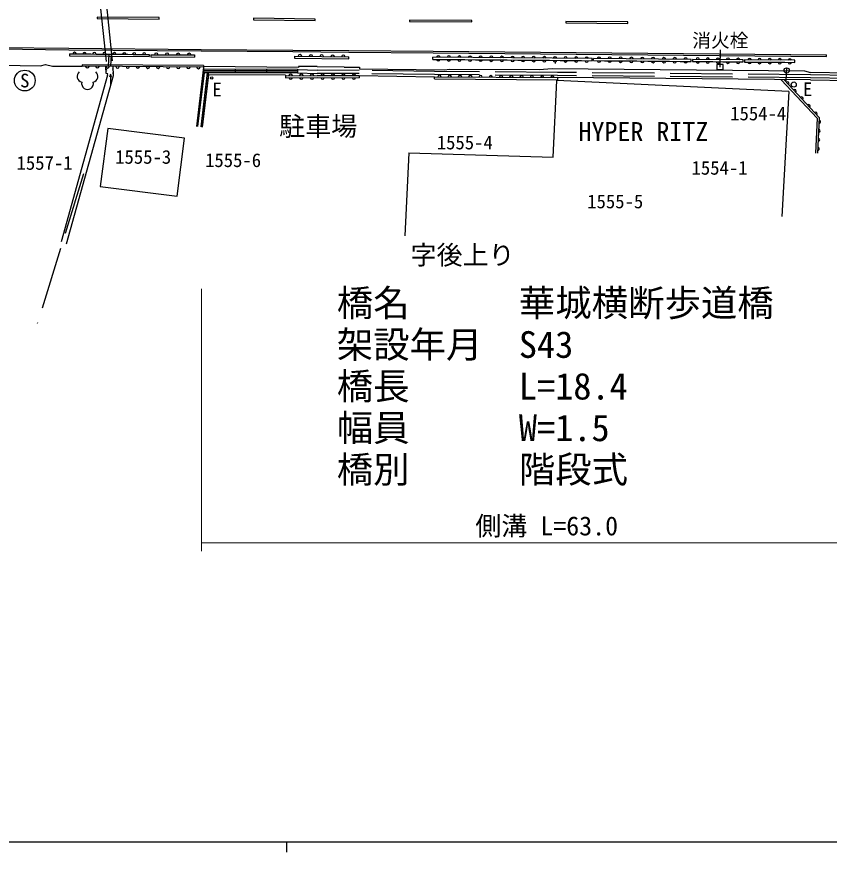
# Model space of a CAD drawing. Units: millimetres, scale not verified. Extents: x 40000 to 680000, y 20000 to 380000.
# Drawn here: x 342053 to 420172, y 204000 to 284298 of the extents above; entities that cross this region are included whole.
import ezdxf
from ezdxf.enums import TextEntityAlignment as Align

# ---------------------------------------------------------------- set-up
doc = ezdxf.new("R2010")
doc.units = ezdxf.units.MM
doc.header["$LTSCALE"] = 1000
doc.linetypes.add('DASHED', pattern=[7.5, 6, -1.5])
for name, color, linetype, lineweight in [('M-BGD', 7, 'Continuous', 25), ('M-BGD-EXST', 7, 'Continuous', 25), ('M-BMK-HTXT', 7, 'Continuous', 13), ('M-STR-HTXT', 7, 'Continuous', 13), ('M-STR-STRC', 7, 'Continuous', 25), ('M-TTL-BAND', 7, 'Continuous', 25)]:
    doc.layers.add(name, color=color, linetype=linetype, lineweight=lineweight)
doc.styles.add('ＭＳ ゴシック', font='')
doc.styles.get('ＭＳ ゴシック').set_extended_font_data('MS Gothic')

msp = doc.modelspace()

# ---------------------------------------------------------------- linework, layer by layer
at = {"layer": 'M-BGD', "linetype": 'DASHED'}
for p, q in [((349247, 293429), (350688, 279515)), ((349844, 293491), (351292, 279510)), ((350890, 279518), (350955, 280701)), ((351090, 279506), (351155, 280690)), ((359473, 273736), (360097, 278915)), ((359771, 273700), (360399, 278914)), ((369058, 278913), (370949, 278848)), ((369060, 279213), (370955, 279148)), ((423838, 278631), (418374, 278722)), ((423823, 278331), (418369, 278422)), ((348470, 269200), (344035, 254829))]:
    msp.add_line(p, q, dxfattribs=at)
at = {"layer": 'M-BGD'}
for p, q in [((347137, 280736), (347135, 280536)), ((347135, 280536), (354782, 280469)), ((347137, 280736), (347646, 280731)), ((347646, 280731), (348156, 280727)), ((348156, 280727), (348666, 280722)), ((348666, 280722), (349176, 280718)), ((349176, 280718), (349686, 280713)), ((349686, 280713), (350196, 280709)), ((350196, 280709), (350705, 280704)), ((350705, 280704), (351215, 280700)), ((351215, 280700), (351725, 280696)), ((351725, 280696), (352235, 280691)), ((352235, 280691), (352745, 280687)), ((352745, 280687), (353255, 280682)), ((353255, 280682), (353764, 280678)), ((353764, 280678), (354274, 280673)), ((354274, 280673), (354784, 280669)), ((354784, 280669), (354782, 280469)), ((354933, 280649), (354932, 280449)), ((354932, 280449), (359156, 280426)), ((354933, 280649), (355461, 280646)), ((355461, 280646), (355989, 280643)), ((355989, 280643), (356517, 280640)), ((356517, 280640), (357045, 280637)), ((357045, 280637), (357573, 280635)), ((357573, 280635), (358101, 280632)), ((358101, 280632), (358629, 280629)), ((358629, 280629), (359157, 280626)), ((359157, 280626), (359156, 280426)), ((368768, 280518), (368765, 280318)), ((368765, 280318), (373976, 280244)), ((368768, 280518), (373979, 280444)), ((373976, 280244), (373979, 280444)), ((382067, 280201), (382069, 280401)), ((397368, 280272), (382069, 280401)), ((397366, 280072), (397368, 280272)), ((397506, 280078), (397508, 280278)), ((406882, 280199), (397508, 280278)), ((340397, 279638), (344354, 279590)), ((344354, 279590), (344823, 279718)), ((344823, 279718), (345502, 279544)), ((345502, 279544), (348359, 279531)), ((348360, 279681), (348359, 279531)), ((360010, 279448), (348359, 279531)), ((360012, 279598), (348360, 279681)), ((350650, 278853), (350617, 279469)), ((351372, 278652), (351338, 279510)), ((360010, 279448), (359325, 273753)), ((360012, 279598), (360010, 279448)), ((382067, 280201), (383087, 280192)), ((383087, 280192), (384107, 280184)), ((384107, 280184), (385127, 280175)), ((385127, 280175), (386147, 280167)), ((386147, 280167), (387167, 280158)), ((387167, 280158), (388187, 280150)), ((388187, 280150), (389207, 280141)), ((389207, 280141), (390227, 280132)), ((390227, 280132), (391246, 280124)), ((391246, 280124), (392266, 280115)), ((392266, 280115), (393286, 280107)), ((393286, 280107), (394306, 280098)), ((393829, 279995), (393827, 279795)), ((394306, 280098), (395326, 280089)), ((395326, 280089), (396346, 280081)), ((396346, 280081), (397366, 280072)), ((397506, 280078), (398548, 280069)), ((398548, 280069), (399589, 280060)), ((399589, 280060), (400631, 280052)), ((400631, 280052), (401672, 280043)), ((401672, 280043), (402714, 280034)), ((402714, 280034), (403756, 280025)), ((403756, 280025), (404797, 280017)), ((404797, 280017), (405839, 280008)), ((405839, 280008), (406880, 279999)), ((406880, 279999), (406882, 280199)), ((407036, 280198), (407034, 279998)), ((407034, 279998), (408005, 279989)), ((411890, 280149), (407036, 280198)), ((408005, 279989), (408975, 279979)), ((408975, 279979), (409946, 279969)), ((409961, 279714), (409371, 279709)), ((409371, 279709), (409376, 279219)), ((409946, 279969), (410917, 279959)), ((409966, 279224), (409961, 279714)), ((410917, 279959), (411888, 279949)), ((411888, 279949), (411890, 280149)), ((412026, 280145), (412024, 279945)), ((412024, 279945), (412991, 279938)), ((416860, 280111), (412026, 280145)), ((412991, 279938), (413958, 279931)), ((413958, 279931), (414925, 279925)), ((414925, 279925), (415892, 279918)), ((415892, 279918), (416859, 279911)), ((416859, 279911), (416860, 280111)), ((350770, 278667), (346330, 262669)), ((346848, 262479), (351372, 278652)), ((350815, 278822), (350650, 278853)), ((350770, 278667), (350815, 278822)), ((351057, 278787), (350982, 278487)), ((351057, 278787), (351055, 277787)), ((351057, 278787), (351132, 278487)), ((359920, 273682), (360528, 278728)), ((360049, 278915), (360051, 279303)), ((369058, 278869), (360049, 278915)), ((360050, 279174), (369059, 279127)), ((360050, 279045), (369059, 278998)), ((360051, 279303), (369060, 279257)), ((360459, 278569), (360500, 278913)), ((367888, 278682), (360528, 278728)), ((363054, 279288), (363052, 278900)), ((366057, 279272), (366055, 278884)), ((367888, 278682), (367890, 278632)), ((367890, 278632), (370951, 278648)), ((369060, 279257), (369058, 278869)), ((370951, 278648), (374968, 278639)), ((374968, 278639), (374967, 278439)), ((374968, 278639), (382205, 278530)), ((375007, 279286), (383182, 279182)), ((383182, 279182), (383665, 279272)), ((383665, 279272), (392268, 279210)), ((392268, 279210), (393523, 279323)), ((393523, 279323), (417788, 279092)), ((409376, 279219), (409966, 279224)), ((417788, 279092), (418378, 278922)), ((423847, 278831), (418378, 278922)), ((360361, 277755), (360389, 277988)), ((360459, 278569), (360431, 278337)), ((367890, 278632), (367891, 278432)), ((367891, 278432), (370952, 278448)), ((370951, 278448), (374967, 278439)), ((382204, 278330), (382205, 278530)), ((382204, 278330), (394047, 278247)), ((382205, 278530), (394049, 278447)), ((393621, 270813), (393980, 278176)), ((416281, 277096), (393980, 278176)), ((394049, 278447), (394047, 278247)), ((418366, 278222), (394049, 278447)), ((418366, 278222), (423814, 278132)), ((360263, 276942), (360291, 277174)), ((360361, 277755), (360333, 277523)), ((416281, 277096), (415613, 265105)), ((360165, 276128), (360193, 276361)), ((360263, 276942), (360235, 276709)), ((360067, 275315), (360095, 275547)), ((360165, 276128), (360137, 275896)), ((359969, 274501), (359997, 274734)), ((360067, 275315), (360039, 275082)), ((359871, 273688), (359899, 273920)), ((359969, 274501), (359941, 274269)), ((350802, 273571), (350084, 267997)), ((358191, 272619), (350802, 273571)), ((357473, 267045), (358191, 272619)), ((379754, 271229), (379365, 263226)), ((379754, 271229), (393621, 270813)), ((350084, 267997), (357473, 267045))]:
    msp.add_line(p, q, dxfattribs=at)
for points in [[(370942, 279510), (369145, 279528), (369145, 279429), (360011, 279499)], [(370942, 279510), (373527, 279480), (373532, 279442), (374999, 279445), (375007, 279286)], [(415545, 278248), (418999, 274541), (418836, 271186)], [(415820, 278246), (419203, 274616), (419036, 271176)]]:
    msp.add_lwpolyline(points, dxfattribs=at)
at = {"layer": 'M-BGD', "linetype": 'DASHED'}
for points in [[(418368, 278422), (394050, 278647), (382207, 278730), (374969, 278839), (370949, 278848)], [(418371, 278722), (394053, 278947), (382211, 279030), (374972, 279139), (370955, 279148)]]:
    msp.add_lwpolyline(points, dxfattribs=at)
at = {"layer": 'M-BGD'}
for centre, radius in [((360410, 278162), 37.5), ((360410, 278162), 24.8), ((360410, 278162), 12.2), ((360797, 278410), 125), ((360312, 277349), 37.5), ((360312, 277349), 24.8), ((360312, 277349), 12.2), ((360214, 276535), 37.5), ((360214, 276535), 24.8), ((360214, 276535), 12.2), ((360116, 275722), 37.5), ((360116, 275722), 24.8), ((360116, 275722), 12.2), ((360018, 274908), 37.5), ((360018, 274908), 24.8), ((360018, 274908), 12.2), ((359920, 274094), 37.5), ((359920, 274094), 24.8), ((359920, 274094), 12.2)]:
    msp.add_circle(centre, radius, dxfattribs=at)
for centre, radius, start, end in [((347614, 280722), 160, 2.95876, 176.04526), ((348570, 280713), 160, 2.95685, 176.04716), ((349526, 280705), 160, 2.95685, 176.04716), ((350482, 280697), 160, 2.95685, 176.04716), ((351438, 280688), 160, 2.95876, 176.04526), ((352394, 280680), 160, 2.95876, 176.04526), ((353350, 280672), 160, 2.95687, 176.04535), ((354306, 280664), 160, 2.95685, 176.04716), ((355461, 280618), 178, 8.80129, 170.57459), ((356517, 280612), 178, 8.80111, 170.57639), ((357573, 280606), 178, 8.80111, 170.57639), ((358629, 280601), 178, 8.80012, 170.57567), ((369288, 280485), 176, 7.57133, 170.80514), ((370331, 280470), 176, 7.57133, 170.80514), ((371373, 280456), 176, 7.57403, 170.80237), ((372415, 280441), 176, 7.57223, 170.80252), ((373457, 280426), 176, 7.57215, 170.80426), ((382578, 280375), 171, 6.67003, 172.36492), ((383598, 280367), 171, 6.66912, 172.36758), ((384618, 280358), 171, 6.66912, 172.36758), ((385638, 280350), 171, 6.66919, 172.36583), ((386658, 280341), 171, 6.67003, 172.36492), ((387678, 280332), 171, 6.67003, 172.36492), ((388698, 280324), 171, 6.66919, 172.36583), ((389718, 280315), 171, 6.66919, 172.36583), ((390738, 280307), 171, 6.66912, 172.36758), ((391758, 280298), 171, 6.66996, 172.36667), ((392778, 280290), 171, 6.67003, 172.36492), ((393798, 280281), 171, 6.66919, 172.36583), ((394818, 280272), 171, 6.66919, 172.36583), ((395838, 280264), 171, 6.66919, 172.36583), ((396858, 280255), 171, 6.6711, 172.36561), ((398028, 280248), 176, 7.86269, 171.17592), ((399070, 280239), 176, 7.86088, 171.17607), ((400111, 280231), 176, 7.86088, 171.17607), ((401153, 280222), 176, 7.86088, 171.17607), ((402195, 280213), 176, 7.86277, 171.17418), ((403236, 280204), 176, 7.86285, 171.1741), ((404278, 280196), 176, 7.86277, 171.17583), ((405319, 280187), 176, 7.86277, 171.17583), ((406361, 280178), 176, 7.86269, 171.17592), ((407521, 280181), 162, 3.74612, 175.08182), ((408492, 280171), 162, 3.74803, 175.07991), ((409463, 280161), 162, 3.74803, 175.07991), ((410433, 280151), 162, 3.74524, 175.08278), ((411404, 280142), 162, 3.74524, 175.08278), ((412509, 280130), 162, 3.70395, 175.49024), ((413476, 280123), 162, 3.70395, 175.49024), ((414443, 280116), 162, 3.70591, 175.49005), ((415410, 280110), 162, 3.70403, 175.49015), ((416377, 280103), 162, 3.70591, 175.49005), ((348844, 279540), 162, 183.94019, 355.24448), ((349815, 279533), 162, 183.9374, 355.24735), ((350786, 279526), 162, 183.9393, 355.24545), ((351757, 279519), 162, 183.94019, 355.24448), ((352728, 279512), 162, 183.93828, 355.24639), ((353699, 279506), 162, 183.94019, 355.24448), ((354670, 279499), 162, 183.94019, 355.24448), ((355641, 279492), 162, 183.9374, 355.24735), ((356612, 279485), 162, 183.9393, 355.24545), ((357583, 279478), 162, 183.94019, 355.24448), ((358554, 279471), 162, 183.93828, 355.24639), ((359525, 279464), 162, 183.94019, 355.24448), ((382577, 280218), 171, 186.66912, 352.36758), ((383597, 280209), 171, 186.67102, 352.36569), ((384617, 280201), 171, 186.66919, 352.36583), ((385637, 280192), 171, 186.67003, 352.36492), ((386657, 280184), 171, 186.67003, 352.36492), ((387677, 280175), 171, 186.66928, 352.36575), ((388697, 280167), 171, 186.66912, 352.36758), ((389717, 280158), 171, 186.66912, 352.36758), ((390737, 280149), 171, 186.67186, 352.36478), ((391757, 280141), 171, 186.67003, 352.36492), ((392777, 280132), 171, 186.66928, 352.36575), ((393797, 280124), 171, 186.66919, 352.36583), ((394816, 280115), 171, 186.66919, 352.36583), ((395836, 280106), 171, 186.66996, 352.36667), ((396856, 280098), 171, 186.66996, 352.36667), ((398027, 280099), 176, 187.86269, 351.17592), ((399069, 280090), 176, 187.86277, 351.17583), ((400110, 280081), 176, 187.86277, 351.17583), ((401152, 280073), 176, 187.86285, 351.1741), ((402193, 280064), 176, 187.86277, 351.17418), ((403235, 280055), 176, 187.86088, 351.17607), ((404277, 280046), 176, 187.86088, 351.17607), ((405318, 280038), 176, 187.86088, 351.17607), ((406360, 280029), 176, 187.86269, 351.17592), ((407520, 280006), 162, 183.74803, 355.07991), ((408490, 279996), 162, 183.74612, 355.08182), ((409461, 279986), 162, 183.74612, 355.08182), ((410432, 279976), 162, 183.74803, 355.07991), ((411402, 279966), 162, 183.74792, 355.08179), ((412508, 279953), 162, 183.70591, 355.49005), ((413475, 279946), 162, 183.70395, 355.49024), ((414442, 279940), 162, 183.70583, 355.49014), ((415409, 279933), 162, 183.70591, 355.49005), ((416376, 279926), 162, 183.70403, 355.49015), ((350600, 279159), 108, 290.87302, 75.264), ((351344, 279295), 71.7, 89.55748, 274.91464), ((351360, 278866), 71.7, 89.56128, 274.91084), ((368400, 278614), 171, 7.47295, 173.1183), ((369421, 278619), 171, 7.47022, 173.12113), ((370441, 278624), 171, 7.47222, 173.11913), ((371453, 278629), 168, 6.13008, 173.61442), ((372457, 278626), 168, 6.12733, 173.61726), ((373461, 278624), 168, 6.12819, 173.61632), ((374466, 278622), 168, 6.12819, 173.61632), ((382698, 278511), 165, 4.87661, 174.31934), ((383685, 278504), 165, 4.87661, 174.31934), ((384672, 278497), 165, 4.87665, 174.31756), ((385659, 278491), 165, 4.87937, 174.31649), ((386646, 278484), 165, 4.87747, 174.31839), ((387633, 278477), 165, 4.87747, 174.31839), ((388620, 278470), 165, 4.87739, 174.31847), ((368401, 278456), 171, 187.4729, 353.12004), ((369422, 278462), 171, 187.47295, 353.1183), ((370442, 278467), 171, 187.4729, 353.12004), ((371454, 278465), 168, 186.10811, 353.63684), ((372458, 278463), 168, 186.10887, 353.63599), ((373462, 278461), 168, 186.10617, 353.63707), ((374465, 278459), 168, 186.10703, 353.63613), ((389607, 278463), 165, 4.87743, 174.31669), ((390594, 278456), 165, 4.8785, 174.31744), ((391581, 278449), 165, 4.87661, 174.31934), ((392568, 278442), 165, 4.87661, 174.31934), ((393555, 278435), 165, 4.87661, 174.31934), ((416140, 277878), 167, 318.68811, 127.2804), ((416818, 277150), 167, 318.68745, 127.27982), ((417496, 276423), 167, 318.68867, 127.28104), ((418174, 275696), 167, 318.68679, 127.28172), ((418852, 274968), 167, 318.68867, 127.28104), ((419189, 274186), 144, 264.67745, 89.7583), ((419147, 273326), 144, 264.67555, 89.76021), ((419105, 272466), 144, 264.67845, 89.7573), ((419063, 271606), 144, 264.67845, 89.7573)]:
    msp.add_arc(centre, radius, start, end, dxfattribs=at)
at = {"layer": 'M-BGD-EXST'}
for p, q in [((409681, 279434), (409697, 281120)), ((416021, 278136), (416086, 279385))]:
    msp.add_line(p, q, dxfattribs=at)
for centre, radius in [((342830, 278163), 1000), ((416073, 279135), 250), ((416753, 277774), 250)]:
    msp.add_circle(centre, radius, dxfattribs=at)
for centre, radius, start, end in [((348437, 278571), 576, 130.6006, 257.47189), ((349287, 278571), 576, 282.52811, 49.3994), ((348862, 277875), 566, 166.31445, 13.68555)]:
    msp.add_arc(centre, radius, start, end, dxfattribs=at)
at = {"layer": 'M-STR-HTXT'}
for p, q in [((359806, 258157), (359806, 232922)), ((424177, 233726), (359806, 233726))]:
    msp.add_line(p, q, dxfattribs=at)
at = {"layer": 'M-STR-STRC'}
for p, q in [((349801, 284118), (355763, 284057)), ((364820, 284002), (370748, 283928)), ((379809, 283830), (385797, 283792)), ((394847, 283696), (400806, 283652)), ((419893, 280489), (419895, 280639))]:
    msp.add_line(p, q, dxfattribs=at)
for points in [[(355763, 284057), (355764, 284207), (349803, 284268), (349801, 284118)], [(370748, 283928), (370750, 284078), (364822, 284152), (364820, 284002)], [(385797, 283792), (385798, 283942), (379810, 283980), (379809, 283830)], [(400806, 283652), (400807, 283802), (394848, 283846), (394847, 283696)], [(319465, 281330), (326526, 281289), (331136, 281294), (340324, 281204), (347078, 281112), (359776, 281010), (368609, 280947), (373968, 280888)], [(319466, 281480), (326527, 281439), (331136, 281444), (340326, 281354), (347080, 281262), (359777, 281160), (368611, 281097), (373970, 281038)], [(373968, 280888), (382095, 280840), (419893, 280489)], [(373970, 281038), (382096, 280990), (419895, 280639)]]:
    msp.add_lwpolyline(points, dxfattribs=at)
at = {"layer": 'M-TTL-BAND'}
for p, q in [((40000, 205000), (579000, 205000)), ((368000, 205000), (368000, 204000))]:
    msp.add_line(p, q, dxfattribs=at)

# ---------------------------------------------------------------- texts
at = {"layer": 'M-BGD-EXST', "style": 'ＭＳ ゴシック'}
for s, p in [('消火栓', (409705, 282020)), ('S', (342830, 278163)), ('E', (361317, 277302)), ('E', (418085, 277328))]:
    msp.add_text(s, height=1320, dxfattribs=at).set_placement(p, align=Align.MIDDLE_CENTER)
at = {"layer": 'M-BMK-HTXT', "style": 'ＭＳ ゴシック'}
for s, height, p in [('1554-4', 1320, (413340, 274998)), ('駐車場', 1833, (371036, 273772)), ('HYPER RITZ', 1833, (402301, 273260)), ('1555-4', 1320, (385128, 272210)), ('1555-3', 1320, (354212, 270825)), ('1557-1', 1320, (344730, 270248)), ('1555-6', 1320, (362855, 270510)), ('1554-1', 1320, (409621, 269775)), ('1555-5', 1320, (399592, 266545)), ('字後上り', 1833, (384917, 261396))]:
    msp.add_text(s, height=height, dxfattribs=at).set_placement(p, align=Align.MIDDLE_CENTER)
at = {"layer": 'M-STR-HTXT', "style": 'ＭＳ ゴシック'}
for s, p in [('橋名\u3000\u3000\u3000華城横断歩道橋', (372827, 258077)), ('架設年月\u3000S43', (372827, 254077)), ('橋長\u3000\u3000\u3000L=18.4', (372827, 250077)), ('幅員\u3000\u3000\u3000W=1.5', (372827, 246077)), ('橋別\u3000\u3000\u3000階段式', (372827, 242077))]:
    msp.add_text(s, height=2566, dxfattribs=at).set_placement(p, align=Align.TOP_LEFT)
msp.add_text('側溝 L=63.0', height=1833, dxfattribs=at).set_placement((393005, 235366), align=Align.MIDDLE_CENTER)

doc.saveas('drawing.dxf')
